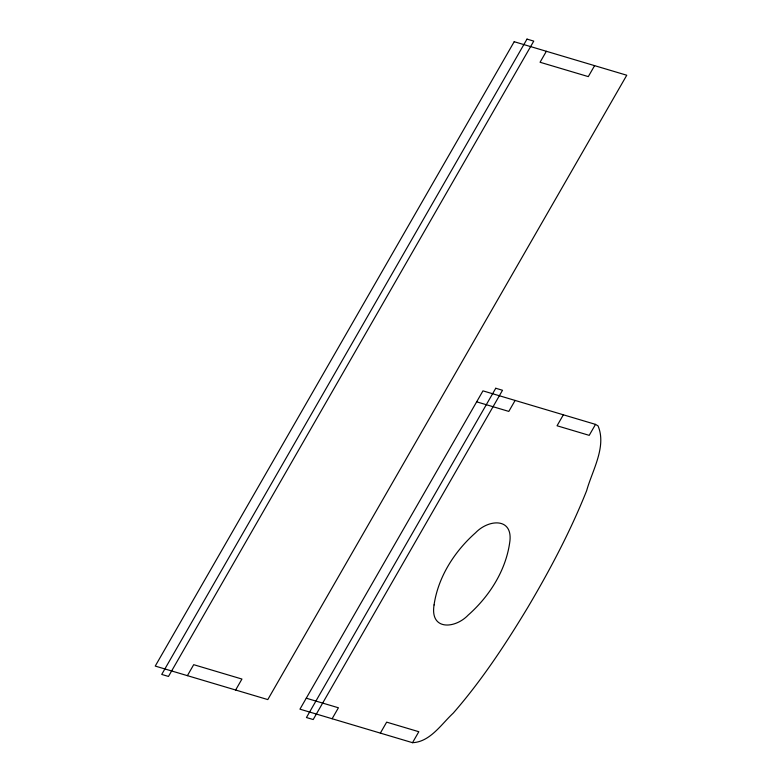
<?xml version="1.0" encoding="UTF-8"?>
<svg xmlns="http://www.w3.org/2000/svg" width="782" height="782" viewBox="0 0 782 782"><rect width="100%" height="100%" fill="white"/><g stroke="black" fill="none" stroke-linecap="round" stroke-linejoin="round"><path stroke-width="1.17" d="M187.397 675.648L193.701 664.68L241.941 679.05L235.636 690.017M546.364 51.289L540.059 62.257L588.299 76.616L594.603 65.649M332.115 718.746L338.42 707.778L306.261 698.199M515.123 400.443L508.808 411.41L476.649 401.831M380.355 733.105L386.66 722.138L418.82 731.717L412.515 742.685L299.956 709.166L482.963 390.863L595.522 424.382L598.034 425.887C606.852 446.659 592.199 470.617 586.656 490.656C570.489 531.173 550.02 569.853 527.821 607.37C505.524 644.309 481.653 680.545 453.247 713.125C441.39 724.093 430.149 741.971 412.515 742.685M563.363 414.802L557.048 425.77L589.217 435.349L595.522 424.382M434.059 604.945C429.865 630.624 454.958 628.972 468.174 615.102C489.18 596.539 505.563 571.016 509.649 542.962C513.842 517.283 488.75 518.945 475.534 532.806C454.538 551.378 438.145 576.891 434.059 604.945M514.204 41.71L155.237 666.078L267.796 699.587L626.763 75.228L514.204 41.71M527.009 39.1L161.727 674.436L168.482 676.44L533.764 41.114L527.009 39.1M495.759 388.253L306.446 717.524L313.201 719.538L502.513 390.267L495.759 388.253"/></g></svg>
